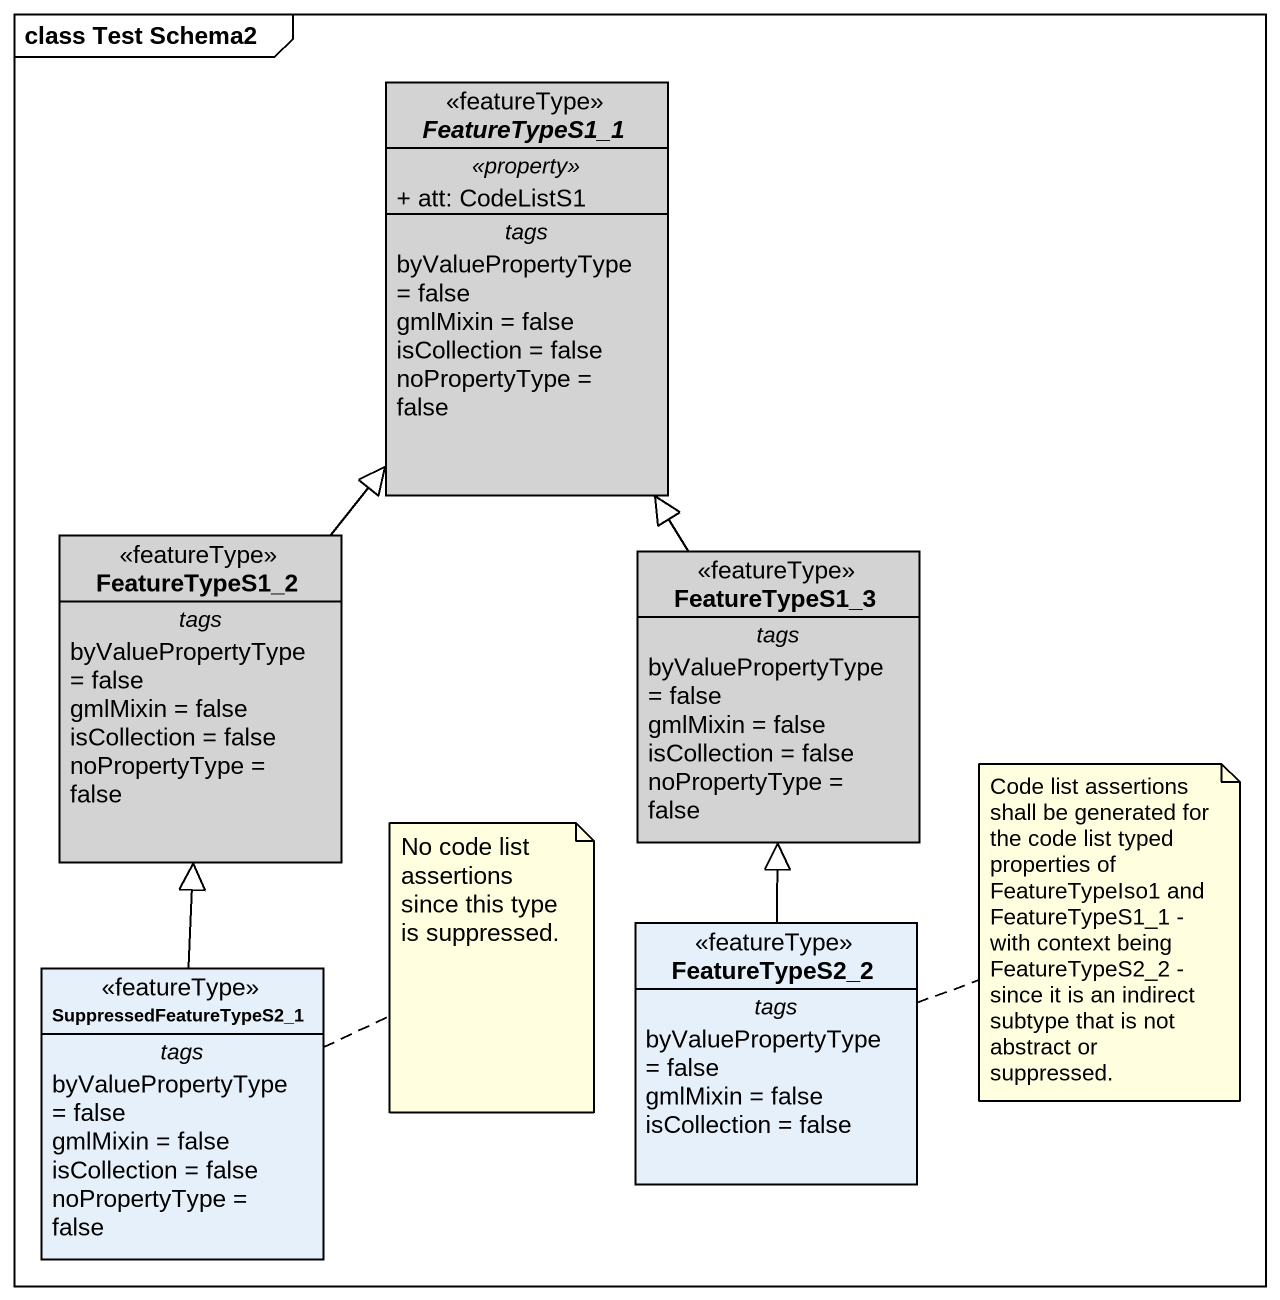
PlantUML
@startuml
mainframe class Test Schema2
hide circle
hide empty members
skinparam classAttributeIconSize 0
abstract class FeatureTypeS1_1 <<featureType>> #D3D3D3 {
  .. <<property>> ..
  + att: CodeListS1
  -- tags --
  byValuePropertyType = false
  gmlMixin = false
  isCollection = false
  noPropertyType = false
}
class FeatureTypeS1_2 <<featureType>> #D3D3D3 {
  -- tags --
  byValuePropertyType = false
  gmlMixin = false
  isCollection = false
  noPropertyType = false
}
class FeatureTypeS1_3 <<featureType>> #D3D3D3 {
  -- tags --
  byValuePropertyType = false
  gmlMixin = false
  isCollection = false
  noPropertyType = false
}
class FeatureTypeS2_2 <<featureType>> {
  -- tags --
  byValuePropertyType = false
  gmlMixin = false
  isCollection = false
}
class SuppressedFeatureTypeS2_1 <<featureType>> {
  -- tags --
  byValuePropertyType = false
  gmlMixin = false
  isCollection = false
  noPropertyType = false
}
FeatureTypeS1_2 -up-|> FeatureTypeS1_1
FeatureTypeS1_3 -up-|> FeatureTypeS1_1
FeatureTypeS2_2 -up-|> FeatureTypeS1_3
SuppressedFeatureTypeS2_1 -up-|> FeatureTypeS1_2
note right of SuppressedFeatureTypeS2_1 : No code list assertions since this type is suppressed.
note right of FeatureTypeS2_2 : Code list assertions shall be generated for the code list typed properties of FeatureTypeIso1 and FeatureTypeS1_1 - with context being FeatureTypeS2_2 - since it is an indirect subtype that is not abstract or suppressed.
@enduml
